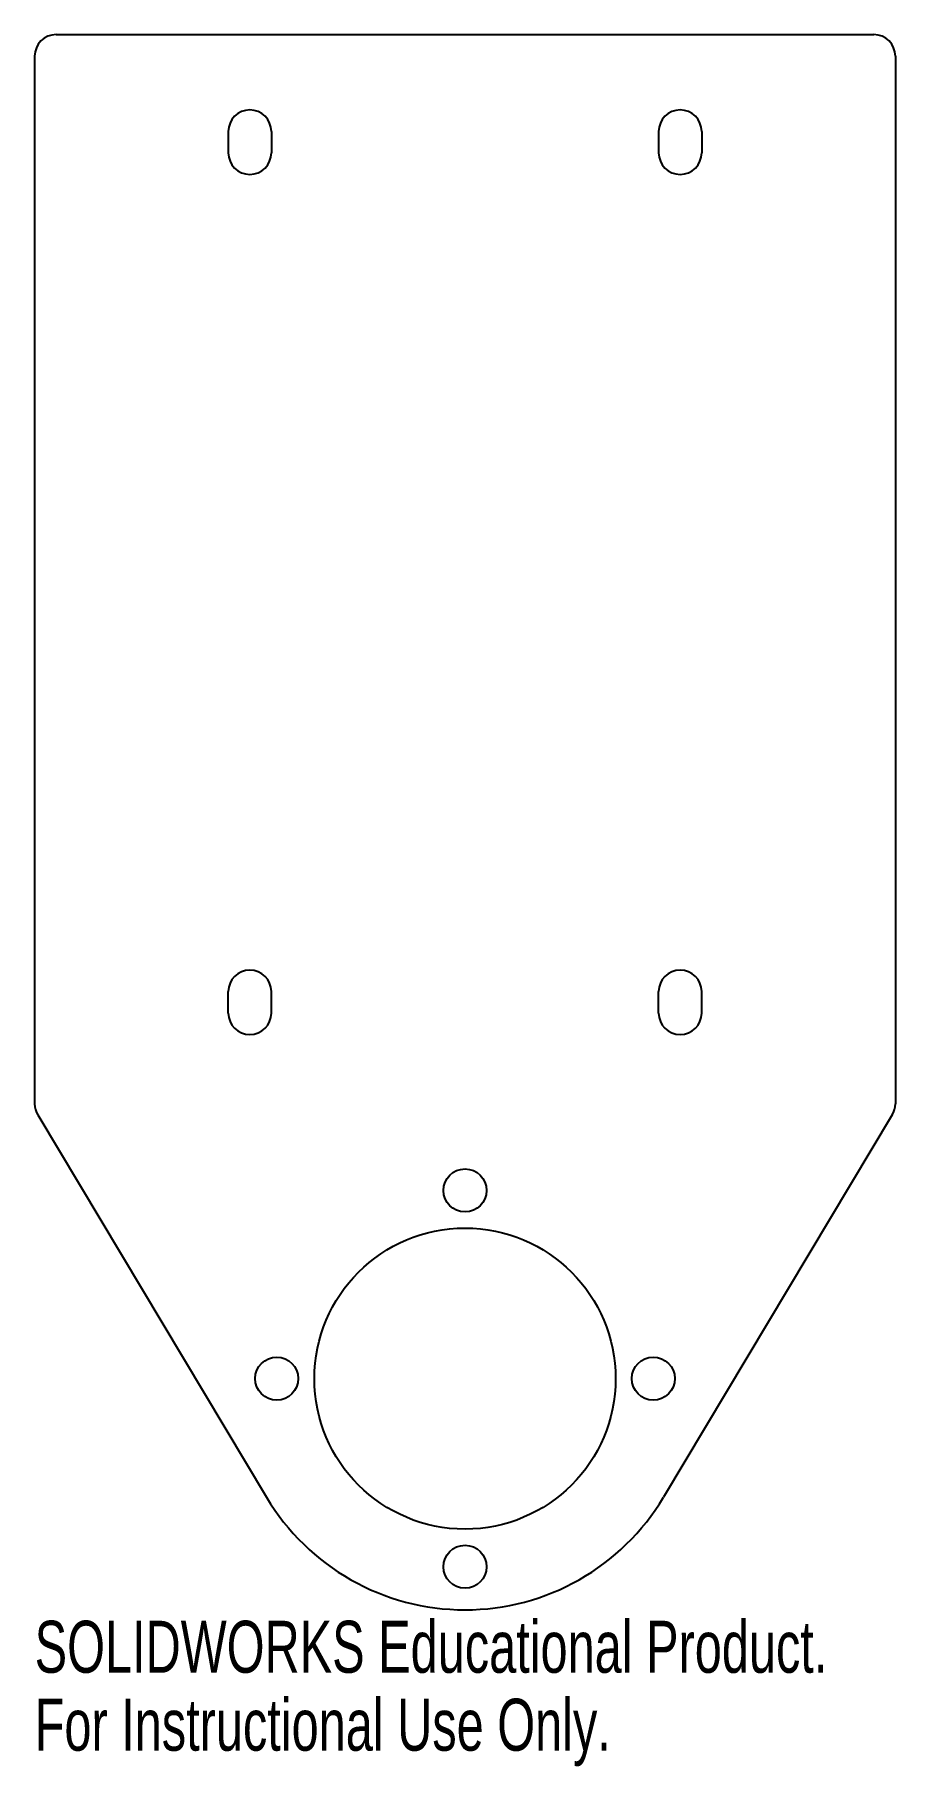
# Model space of a CAD drawing. Header units: millimetres. Extents: x -40 to 40, y -111 to 50.
import ezdxf

# ---------------------------------------------------------------- set-up
doc = ezdxf.new("R2010")
doc.units = ezdxf.units.MM
doc.styles.add('SLDTEXTSTYLE0', font='TXT', dxfattribs={"width": 0.7})

msp = doc.modelspace()

# ---------------------------------------------------------------- linework, layer by layer
at = {"color": 7, "linetype": 'Continuous', "lineweight": 25}
for p, q in [((-38, 50), (38, 50)), ((-40, 48), (-40, -49.45)), ((40, 48), (40, -49.45)), ((-22, 41), (-22, 39)), ((-18, 41), (-18, 39)), ((18, 41), (18, 39)), ((22, 41), (22, 39)), ((-22, -41), (-22, -39)), ((-18, -41), (-18, -39)), ((18, -41), (18, -39)), ((22, -41), (22, -39)), ((-39.72, -50.47), (-18.45, -86.03)), ((39.72, -50.47), (18.45, -86.03))]:
    msp.add_line(p, q, dxfattribs=at)
for centre, radius in [((0, -57.5), 2), ((0, -75), 14), ((-17.5, -75), 2), ((17.5, -75), 2), ((0, -92.5), 2)]:
    msp.add_circle(centre, radius, dxfattribs=at)
for centre, radius, start, end in [((-38, 48), 2, 90, 180), ((38, 48), 2, 0, 90), ((-20, 41), 2, 0, 180), ((20, 41), 2, 0, 180), ((-20, 39), 2, 180, 0), ((20, 39), 2, 180, 0), ((-20, -39), 2, 0, 180), ((20, -39), 2, 0, 180), ((-20, -41), 2, 180, 0), ((20, -41), 2, 180, 0), ((-38, -49.45), 2, 180, 210.8783), ((38, -49.45), 2, 329.1217, 0), ((0, -75), 21.5, 210.8783, 329.1217)]:
    msp.add_arc(centre, radius, start, end, dxfattribs=at)

# ---------------------------------------------------------------- texts
at = {"color": 7, "linetype": 'Continuous', "char_height": 4.8336, "attachment_point": 1, "style": 'SLDTEXTSTYLE0'}
for s, insert in [('SOLIDWORKS Educational Product.', (-40, -97.52)), ('For Instructional Use Only.', (-40, -104.77))]:
    msp.add_mtext(s, dxfattribs=dict(at, insert=insert))

doc.saveas('drawing.dxf')
